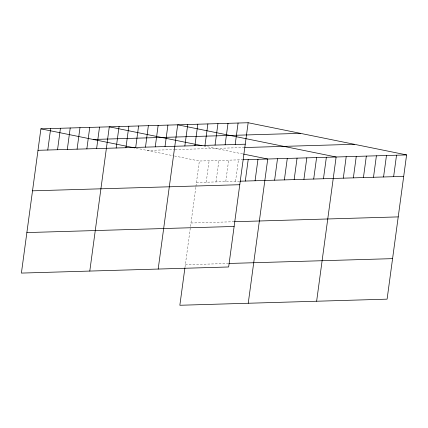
<?xml version="1.0" encoding="UTF-8"?>
<svg xmlns="http://www.w3.org/2000/svg" width="428" height="428" viewBox="0 0 428 428"><rect width="100%" height="100%" fill="white"/><g stroke="black" fill="none" stroke-linecap="round" stroke-linejoin="round"><path stroke-width="0.32" stroke-dasharray="2.14 1.6" d="M184.982 267.323L195.842 186.993M195.928 186.351L199.352 161.024L242.339 159.756M206.221 182.205L209.121 160.741M215.99 181.916L218.895 160.452M225.759 181.627L228.664 160.163M235.534 181.338L238.433 159.874M147.066 150.405L174.421 149.602M175.073 149.581L244.115 147.548M196.452 182.494L239.439 181.226M190.974 223.009L233.961 221.741M185.329 264.75L228.317 263.482M203.91 146.044L242.906 153.968M136.163 148.19L173.206 155.717M174.517 155.985L199.352 161.024"/><path stroke-width="0.64" d="M248.149 122.734L40.901 128.844L21.4 273.085L228.648 266.976L248.149 122.734L406.6 154.915L387.099 299.156L179.851 305.266L184.896 267.965M47.77 150.025L50.67 128.555M57.539 149.736L60.444 128.272M67.308 149.447L70.213 127.983M77.083 149.158L79.983 127.694M86.852 148.869L89.752 127.405M96.621 148.58L99.521 127.116M89.789 271.068L109.295 126.827L201.989 145.654M116.159 148.008L119.064 126.538M125.934 147.719L128.833 126.255M135.703 147.43L138.602 125.966M145.472 147.141L148.377 125.677M155.241 146.852L158.146 125.388M165.01 146.563L167.915 125.099M158.183 269.051L177.684 124.81L336.135 156.996L316.634 301.232M184.848 145.98L187.753 124.516M194.917 145.686L197.816 124.216M204.98 145.386L207.885 123.922M215.049 145.092L217.948 123.628M225.112 144.792L228.017 123.328M235.181 144.498L238.08 123.034M245.303 181.049L248.203 159.585M255.072 180.766L257.972 159.296M248.24 303.249L267.746 159.013L243.559 154.096M274.61 180.188L277.515 158.724M284.385 179.899L287.284 158.435M294.154 179.61L297.053 158.146M303.923 179.321L306.822 157.857M313.692 179.038L316.597 157.568M323.461 178.749L326.366 157.279M343.299 178.16L346.204 156.696M353.368 177.866L356.267 156.402M363.431 177.566L366.336 156.102M373.5 177.272L376.399 155.808M383.563 176.973L386.468 155.508M393.632 176.678L396.531 155.214M93.192 139.464L300.44 133.354M38.001 150.308L245.249 144.199M244.768 147.526L354.309 144.295M242.992 159.74L406.6 154.915M240.092 181.204L403.7 176.384M32.523 190.824L239.771 184.714M234.614 221.72L398.222 216.894M26.878 232.57L234.127 226.46M228.969 263.461L392.578 258.64M40.901 128.844L134.879 147.933"/></g></svg>
